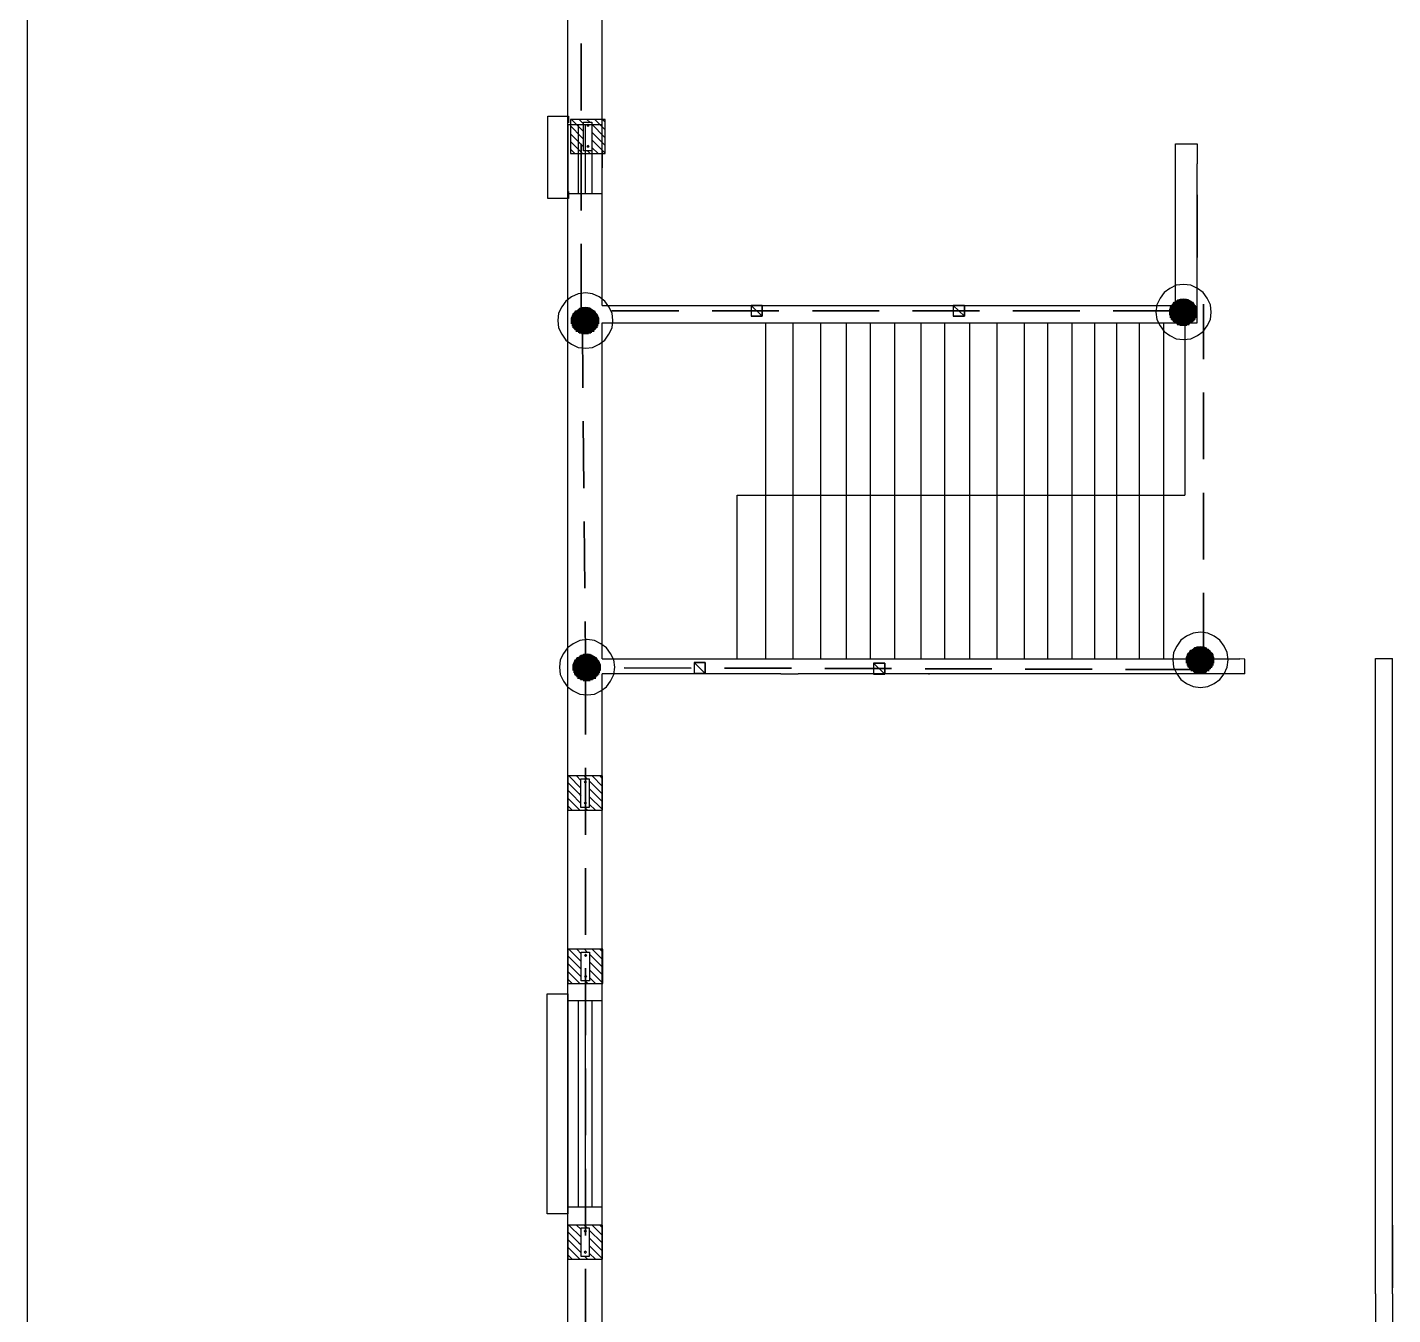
# Model space of a CAD drawing. Header units: inches. Extents: x 1052 to 8538, y 819 to 5894.
# Drawn here: x 4992 to 5247.4, y 2777.7 to 3018.6 of the extents above; entities that cross this region are included whole.
import ezdxf

# ---------------------------------------------------------------- set-up
doc = ezdxf.new("R2010")
doc.units = ezdxf.units.IN
doc.header["$LTSCALE"] = 50
doc.header["$MEASUREMENT"] = 0
doc.linetypes.add('HIDDEN', pattern=[0.375, 0.25, -0.125])
doc.layers.add('line', color=5, linetype='HIDDEN', lineweight=35)

msp = doc.modelspace()

# ---------------------------------------------------------------- linework, layer by layer
for p, q in [((4991.99, 3304.32), (4991.99, 2630.66)), ((5210.82, 2987.21), (5210.82, 2975.5)), ((5219.73, 2900.38), (5218.81, 2900.39)), ((5219.73, 2897.61), (5219.73, 2900.38)), ((5244.15, 2900.49), (5247.37, 2900.49)), ((5247.35, 2794.43), (5247.35, 2782.71))]:
    msp.add_line(p, q)
at = {"lineweight": -2}
for p, q in [((5093.1, 2744.85), (5093.1, 3207.65)), ((5093.1, 2796.59), (5093.1, 3202.75)), ((5206.77, 2966.53), (5206.77, 2996.81)), ((5206.77, 2996.81), (5210.84, 2996.77)), ((5210.84, 2996.77), (5210.82, 2993.06)), ((5099.58, 2992.31), (5099.58, 2995.54)), ((5210.82, 2963.28), (5210.82, 2993.06)), ((5099.53, 2985.89), (5099.53, 2987.49)), ((5099.53, 2987.49), (5099.53, 2987.49)), ((5099.53, 2966.53), (5206.77, 2966.53)), ((5099.53, 2963.28), (5210.82, 2963.28)), ((5130.14, 2900.39), (5130.14, 2963.28)), ((5135.26, 2900.39), (5135.26, 2963.28)), ((5140.39, 2900.39), (5140.39, 2963.28)), ((5145.21, 2900.39), (5145.21, 2963.28)), ((5149.73, 2900.39), (5149.73, 2963.28)), ((5154.25, 2900.39), (5154.25, 2963.28)), ((5159.17, 2900.39), (5159.17, 2963.28)), ((5163.59, 2900.39), (5163.59, 2963.28)), ((5168.27, 2900.39), (5168.27, 2963.28)), ((5173.39, 2900.39), (5173.39, 2963.28)), ((5178.51, 2900.39), (5178.51, 2963.28)), ((5182.87, 2900.39), (5182.87, 2963.28)), ((5187.43, 2900.39), (5187.43, 2963.28)), ((5191.68, 2900.39), (5191.68, 2963.28)), ((5195.81, 2900.39), (5195.81, 2963.28)), ((5200.01, 2900.39), (5200.01, 2963.28)), ((5204.6, 2900.39), (5204.6, 2963.28)), ((5208.5, 2963.28), (5208.5, 2931.02)), ((5124.77, 2900.39), (5124.77, 2931.02)), ((5124.77, 2931.02), (5208.5, 2931.02)), ((5099.53, 2900.39), (5218.81, 2900.39)), ((5244.15, 2781.57), (5244.15, 2900.49)), ((5247.37, 2781.57), (5247.37, 2900.49)), ((5132.95, 2897.61), (5099.53, 2897.61)), ((5132.95, 2897.61), (5136.16, 2897.61)), ((5219.73, 2897.61), (5136.16, 2897.61)), ((5244.15, 2781.57), (5244.15, 2897.27)), ((5099.53, 2866.98), (5099.53, 2870.19)), ((5244.15, 2781.57), (5244.15, 2751.28)), ((5247.36, 2781.58), (5247.36, 2751.28))]:
    msp.add_line(p, q, dxfattribs=at)
at = {"color": 1}
for p, q in [((5093.57, 3001.36), (5093.57, 2994.95)), ((5100.08, 3001.36), (5093.57, 3001.36)), ((5100.08, 2994.95), (5100.08, 3001.36)), ((5093.57, 2994.95), (5100.08, 2994.95)), ((5206.91, 2970.33), (5205.69, 2969.72)), ((5208.27, 2970.48), (5206.91, 2970.33)), ((5209.65, 2970.33), (5208.27, 2970.48)), ((5210.87, 2969.72), (5209.65, 2970.33)), ((5093.79, 2968.13), (5092.72, 2967.37)), ((5095, 2968.74), (5093.79, 2968.13)), ((5096.37, 2968.9), (5095, 2968.74)), ((5097.74, 2968.74), (5096.37, 2968.9)), ((5098.96, 2968.13), (5097.74, 2968.74)), ((5100.02, 2967.37), (5098.96, 2968.13)), ((5203.87, 2967.89), (5203.26, 2966.68)), ((5204.63, 2968.96), (5203.87, 2967.89)), ((5205.69, 2969.72), (5204.63, 2968.96)), ((5211.93, 2968.96), (5210.87, 2969.72)), ((5212.69, 2967.89), (5211.93, 2968.96)), ((5213.3, 2966.68), (5212.69, 2967.89)), ((5091.96, 2966.31), (5091.35, 2965.09)), ((5092.72, 2967.37), (5091.96, 2966.31)), ((5094.85, 2965.55), (5094.24, 2964.94)), ((5094.24, 2962.2), (5094.4, 2965.24)), ((5094.24, 2965.09), (5094.4, 2965.24)), ((5094.4, 2962.05), (5094.55, 2965.55)), ((5094.4, 2965.24), (5094.55, 2965.55)), ((5094.4, 2965.24), (5094.4, 2962.05)), ((5094.4, 2962.05), (5094.4, 2965.24)), ((5094.55, 2965.55), (5094.55, 2961.9)), ((5094.55, 2961.9), (5094.7, 2965.55)), ((5094.55, 2961.9), (5094.55, 2965.55)), ((5094.55, 2965.55), (5094.7, 2965.55)), ((5094.7, 2961.59), (5095, 2965.7)), ((5094.7, 2965.55), (5095, 2965.7)), ((5094.7, 2965.55), (5094.7, 2961.59)), ((5094.7, 2961.59), (5094.7, 2965.55)), ((5095.61, 2966.01), (5094.85, 2965.55)), ((5095, 2961.59), (5095.16, 2965.85)), ((5095, 2965.7), (5095.16, 2965.85)), ((5095, 2965.7), (5095, 2961.59)), ((5095, 2961.59), (5095, 2965.7)), ((5095.16, 2961.44), (5095.31, 2966.01)), ((5095.16, 2965.85), (5095.31, 2966.01)), ((5095.16, 2965.85), (5095.16, 2961.44)), ((5095.16, 2961.44), (5095.16, 2965.85)), ((5095.31, 2966.01), (5095.31, 2961.29)), ((5095.31, 2961.29), (5095.61, 2966.01)), ((5095.31, 2961.29), (5095.31, 2966.01)), ((5095.31, 2966.01), (5095.61, 2966.01)), ((5095.61, 2961.29), (5095.77, 2966.16)), ((5095.61, 2966.01), (5095.77, 2966.16)), ((5096.37, 2966.16), (5095.61, 2966.01)), ((5095.61, 2966.01), (5095.61, 2961.29)), ((5095.61, 2961.29), (5095.61, 2966.01)), ((5095.77, 2966.16), (5095.77, 2961.14)), ((5095.77, 2961.14), (5096.07, 2966.16)), ((5095.77, 2961.14), (5095.77, 2966.16)), ((5095.77, 2966.16), (5096.07, 2966.16)), ((5096.07, 2966.16), (5096.07, 2961.14)), ((5096.07, 2961.14), (5096.37, 2966.16)), ((5096.07, 2961.14), (5096.07, 2966.16)), ((5096.07, 2966.16), (5096.37, 2966.16)), ((5096.37, 2966.16), (5096.37, 2961.14)), ((5096.37, 2961.14), (5096.52, 2966.16)), ((5096.37, 2961.14), (5096.37, 2966.16)), ((5096.37, 2966.16), (5096.52, 2966.16)), ((5097.13, 2966.01), (5096.37, 2966.16)), ((5096.52, 2966.16), (5096.52, 2961.14)), ((5096.52, 2961.14), (5096.83, 2966.16)), ((5096.52, 2961.14), (5096.52, 2966.16)), ((5096.52, 2966.16), (5096.83, 2966.16)), ((5096.83, 2966.16), (5096.83, 2961.14)), ((5096.83, 2961.14), (5096.83, 2966.16)), ((5096.83, 2966.16), (5096.98, 2966.01)), ((5096.83, 2961.14), (5096.98, 2966.01)), ((5096.98, 2966.01), (5096.98, 2961.29)), ((5096.98, 2961.29), (5097.29, 2966.01)), ((5096.98, 2961.29), (5096.98, 2966.01)), ((5096.98, 2966.01), (5097.29, 2966.01)), ((5097.9, 2965.55), (5097.13, 2966.01)), ((5097.29, 2966.01), (5097.29, 2961.29)), ((5097.29, 2961.29), (5097.29, 2966.01)), ((5097.29, 2966.01), (5097.44, 2965.85)), ((5097.29, 2961.29), (5097.44, 2965.85)), ((5097.44, 2965.85), (5097.44, 2961.44)), ((5097.44, 2961.44), (5097.44, 2965.85)), ((5097.44, 2965.85), (5097.74, 2965.7)), ((5097.44, 2961.44), (5097.74, 2965.7)), ((5097.74, 2965.7), (5097.74, 2961.59)), ((5097.74, 2961.59), (5097.74, 2965.7)), ((5097.74, 2965.7), (5097.9, 2965.55)), ((5097.74, 2961.59), (5097.9, 2965.55)), ((5097.9, 2965.55), (5097.9, 2961.59)), ((5097.9, 2961.59), (5098.04, 2965.55)), ((5097.9, 2961.59), (5097.9, 2965.55)), ((5097.9, 2965.55), (5098.04, 2965.55)), ((5098.5, 2964.94), (5097.9, 2965.55)), ((5098.04, 2965.55), (5098.04, 2961.9)), ((5098.04, 2961.9), (5098.04, 2965.55)), ((5098.04, 2965.55), (5098.2, 2965.24)), ((5098.04, 2961.9), (5098.2, 2965.24)), ((5098.2, 2965.24), (5098.2, 2962.05)), ((5098.2, 2962.05), (5098.2, 2965.24)), ((5098.2, 2965.24), (5098.35, 2965.09)), ((5100.78, 2966.31), (5100.02, 2967.37)), ((5101.39, 2965.09), (5100.78, 2966.31)), ((5127.38, 2966.56), (5129.47, 2964.52)), ((5127.38, 2966.56), (5129.47, 2966.56)), ((5129.47, 2966.56), (5127.38, 2966.56)), ((5127.38, 2966.56), (5127.38, 2964.52)), ((5129.47, 2966.56), (5129.47, 2964.52)), ((5129.47, 2964.52), (5129.47, 2966.56)), ((5165.18, 2966.56), (5167.28, 2964.52)), ((5165.18, 2966.56), (5167.28, 2966.56)), ((5167.28, 2966.56), (5165.18, 2966.56)), ((5165.18, 2966.56), (5165.18, 2964.52)), ((5167.28, 2966.56), (5167.28, 2964.52)), ((5167.28, 2964.52), (5167.28, 2966.56)), ((5203.26, 2966.68), (5203.11, 2965.31)), ((5203.11, 2965.31), (5203.26, 2963.94)), ((5205.69, 2964.7), (5205.84, 2966.07)), ((5205.69, 2965.76), (5205.84, 2966.07)), ((5205.69, 2964.85), (5205.69, 2965.76)), ((5205.69, 2965.76), (5205.69, 2964.7)), ((5205.69, 2964.85), (5205.69, 2965.76)), ((5205.69, 2964.7), (5205.69, 2965.76)), ((5205.69, 2965.31), (5205.69, 2965.46)), ((5205.69, 2965.46), (5205.69, 2964.85)), ((5205.84, 2964.24), (5206, 2966.52)), ((5205.84, 2966.22), (5206, 2966.52)), ((5206.15, 2966.52), (5205.84, 2965.76)), ((5205.84, 2964.39), (5205.84, 2966.22)), ((5205.84, 2966.22), (5205.84, 2964.24)), ((5205.84, 2964.39), (5205.84, 2966.22)), ((5205.84, 2964.24), (5205.84, 2966.22)), ((5205.84, 2966.07), (5205.84, 2964.39)), ((5205.84, 2965.76), (5205.84, 2964.85)), ((5206, 2963.94), (5206.15, 2966.68)), ((5206, 2966.52), (5206.15, 2966.68)), ((5206, 2966.52), (5206, 2963.94)), ((5206, 2963.94), (5206, 2966.52)), ((5206.75, 2967.13), (5206.15, 2966.52)), ((5206.15, 2963.79), (5206.3, 2966.83)), ((5206.15, 2966.68), (5206.3, 2966.83)), ((5206.15, 2966.68), (5206.15, 2963.79)), ((5206.15, 2963.79), (5206.15, 2966.68)), ((5206.3, 2963.63), (5206.45, 2967.13)), ((5206.3, 2966.83), (5206.45, 2967.13)), ((5206.3, 2966.83), (5206.3, 2963.63)), ((5206.3, 2963.63), (5206.3, 2966.83)), ((5206.45, 2967.13), (5206.45, 2963.48)), ((5206.45, 2963.48), (5206.6, 2967.13)), ((5206.45, 2963.48), (5206.45, 2967.13)), ((5206.45, 2967.13), (5206.6, 2967.13)), ((5206.6, 2963.18), (5206.91, 2967.29)), ((5206.6, 2967.13), (5206.91, 2967.29)), ((5206.6, 2967.13), (5206.6, 2963.18)), ((5206.6, 2963.18), (5206.6, 2967.13)), ((5207.52, 2967.59), (5206.75, 2967.13)), ((5206.91, 2963.18), (5207.06, 2967.44)), ((5206.91, 2967.29), (5207.06, 2967.44)), ((5206.91, 2967.29), (5206.91, 2963.18)), ((5206.91, 2963.18), (5206.91, 2967.29)), ((5207.06, 2963.02), (5207.21, 2967.59)), ((5207.06, 2967.44), (5207.21, 2967.59)), ((5207.06, 2967.44), (5207.06, 2963.02)), ((5207.06, 2963.02), (5207.06, 2967.44)), ((5207.21, 2967.59), (5207.21, 2962.87)), ((5207.21, 2962.87), (5207.52, 2967.59)), ((5207.21, 2962.87), (5207.21, 2967.59)), ((5207.21, 2967.59), (5207.52, 2967.59)), ((5207.52, 2962.87), (5207.67, 2967.74)), ((5207.52, 2967.59), (5207.67, 2967.74)), ((5208.27, 2967.74), (5207.52, 2967.59)), ((5207.52, 2967.59), (5207.52, 2962.87)), ((5207.52, 2962.87), (5207.52, 2967.59)), ((5207.67, 2967.74), (5207.67, 2962.72)), ((5207.67, 2962.72), (5207.97, 2967.74)), ((5207.67, 2962.72), (5207.67, 2967.74)), ((5207.67, 2967.74), (5207.97, 2967.74)), ((5207.97, 2967.74), (5207.97, 2962.72)), ((5207.97, 2962.72), (5208.27, 2967.74)), ((5207.97, 2962.72), (5207.97, 2967.74)), ((5207.97, 2967.74), (5208.27, 2967.74)), ((5208.27, 2967.74), (5208.27, 2962.72)), ((5208.27, 2962.72), (5208.43, 2967.74)), ((5208.27, 2962.72), (5208.27, 2967.74)), ((5208.27, 2967.74), (5208.43, 2967.74)), ((5209.04, 2967.59), (5208.27, 2967.74)), ((5208.43, 2967.74), (5208.43, 2962.72)), ((5208.43, 2962.72), (5208.74, 2967.74)), ((5208.43, 2962.72), (5208.43, 2967.74)), ((5208.43, 2967.74), (5208.74, 2967.74)), ((5208.74, 2967.74), (5208.74, 2962.72)), ((5208.74, 2962.72), (5208.74, 2967.74)), ((5208.74, 2967.74), (5208.89, 2967.59)), ((5208.74, 2962.72), (5208.89, 2967.59)), ((5208.89, 2967.59), (5208.89, 2962.87)), ((5208.89, 2962.87), (5209.19, 2967.59)), ((5208.89, 2962.87), (5208.89, 2967.59)), ((5208.89, 2967.59), (5209.19, 2967.59)), ((5209.8, 2967.13), (5209.04, 2967.59)), ((5209.19, 2967.59), (5209.19, 2962.87)), ((5209.19, 2962.87), (5209.19, 2967.59)), ((5209.19, 2967.59), (5209.34, 2967.44)), ((5209.19, 2962.87), (5209.34, 2967.44)), ((5209.34, 2967.44), (5209.34, 2963.02)), ((5209.34, 2963.02), (5209.34, 2967.44)), ((5209.34, 2967.44), (5209.65, 2967.29)), ((5209.34, 2963.02), (5209.65, 2967.29)), ((5209.65, 2967.29), (5209.65, 2963.18)), ((5209.65, 2963.18), (5209.65, 2967.29)), ((5209.65, 2967.29), (5209.8, 2967.13)), ((5209.65, 2963.18), (5209.8, 2967.13)), ((5209.8, 2967.13), (5209.8, 2963.18)), ((5209.8, 2963.18), (5209.95, 2967.13)), ((5209.8, 2963.18), (5209.8, 2967.13)), ((5209.8, 2967.13), (5209.95, 2967.13)), ((5210.41, 2966.52), (5209.8, 2967.13)), ((5209.95, 2967.13), (5209.95, 2963.48)), ((5209.95, 2963.48), (5209.95, 2967.13)), ((5209.95, 2967.13), (5210.1, 2966.83)), ((5209.95, 2963.48), (5210.1, 2966.83)), ((5210.1, 2966.83), (5210.1, 2963.63)), ((5210.1, 2963.63), (5210.1, 2966.83)), ((5210.1, 2966.83), (5210.26, 2966.68)), ((5210.1, 2963.63), (5210.26, 2966.68)), ((5210.26, 2966.68), (5210.26, 2963.79)), ((5210.26, 2963.79), (5210.26, 2966.68)), ((5210.26, 2966.68), (5210.41, 2966.52)), ((5210.26, 2963.79), (5210.41, 2966.52)), ((5210.41, 2966.52), (5210.41, 2963.94)), ((5210.41, 2963.94), (5210.41, 2966.52)), ((5210.41, 2966.52), (5210.56, 2966.22)), ((5210.71, 2965.76), (5210.41, 2966.52)), ((5210.41, 2963.94), (5210.56, 2966.22)), ((5210.56, 2966.22), (5210.56, 2964.24)), ((5210.56, 2964.24), (5210.56, 2966.22)), ((5210.56, 2966.22), (5210.56, 2966.07)), ((5210.56, 2964.24), (5210.56, 2966.07)), ((5210.56, 2966.07), (5210.56, 2964.39)), ((5210.56, 2964.39), (5210.56, 2966.07)), ((5210.56, 2966.07), (5210.71, 2965.76)), ((5210.56, 2964.39), (5210.71, 2965.76)), ((5210.71, 2965.76), (5210.71, 2964.7)), ((5210.71, 2964.7), (5210.71, 2965.76)), ((5210.71, 2965.76), (5210.71, 2965.46)), ((5210.71, 2964.85), (5210.71, 2965.76)), ((5210.71, 2964.85), (5210.71, 2965.46)), ((5210.71, 2965.46), (5210.71, 2965.31)), ((5210.71, 2964.7), (5210.71, 2965.46)), ((5210.71, 2965.46), (5210.71, 2964.85)), ((5213.45, 2965.31), (5213.3, 2966.68)), ((5213.3, 2963.94), (5213.45, 2965.31)), ((5091.35, 2965.09), (5091.2, 2963.72)), ((5091.2, 2963.72), (5091.35, 2962.36)), ((5093.79, 2963.11), (5093.94, 2964.48)), ((5093.79, 2964.18), (5093.94, 2964.48)), ((5093.79, 2963.27), (5093.79, 2964.18)), ((5093.79, 2964.18), (5093.79, 2963.11)), ((5093.79, 2963.27), (5093.79, 2964.18)), ((5093.79, 2963.11), (5093.79, 2964.18)), ((5093.79, 2963.72), (5093.79, 2963.88)), ((5093.79, 2963.88), (5093.79, 2963.27)), ((5093.94, 2962.66), (5094.09, 2964.94)), ((5093.94, 2964.64), (5094.09, 2964.94)), ((5094.24, 2964.94), (5093.94, 2964.18)), ((5093.94, 2962.81), (5093.94, 2964.64)), ((5093.94, 2964.64), (5093.94, 2962.66)), ((5093.94, 2962.81), (5093.94, 2964.64)), ((5093.94, 2962.66), (5093.94, 2964.64)), ((5093.94, 2964.48), (5093.94, 2962.81)), ((5093.94, 2964.18), (5093.94, 2963.27)), ((5093.94, 2963.27), (5094.24, 2962.5)), ((5094.09, 2962.36), (5094.24, 2965.09)), ((5094.09, 2964.94), (5094.24, 2965.09)), ((5094.09, 2964.94), (5094.09, 2962.36)), ((5094.09, 2962.36), (5094.09, 2964.94)), ((5094.24, 2965.09), (5094.24, 2962.2)), ((5094.24, 2962.2), (5094.24, 2965.09)), ((5098.2, 2962.05), (5098.35, 2965.09)), ((5098.35, 2965.09), (5098.35, 2962.2)), ((5098.35, 2962.2), (5098.35, 2965.09)), ((5098.35, 2965.09), (5098.5, 2964.94)), ((5098.35, 2962.2), (5098.5, 2964.94)), ((5098.5, 2964.94), (5098.5, 2962.36)), ((5098.5, 2962.36), (5098.5, 2964.94)), ((5098.5, 2964.94), (5098.65, 2964.64)), ((5098.81, 2964.18), (5098.5, 2964.94)), ((5098.5, 2962.36), (5098.65, 2964.64)), ((5098.5, 2962.5), (5098.81, 2963.27)), ((5098.65, 2964.64), (5098.65, 2962.66)), ((5098.65, 2962.66), (5098.65, 2964.64)), ((5098.65, 2964.64), (5098.65, 2964.48)), ((5098.65, 2962.66), (5098.65, 2964.48)), ((5098.65, 2964.48), (5098.65, 2962.81)), ((5098.65, 2962.81), (5098.65, 2964.48)), ((5098.65, 2964.48), (5098.81, 2964.18)), ((5098.65, 2962.81), (5098.81, 2964.18)), ((5098.81, 2964.18), (5098.81, 2963.11)), ((5098.81, 2963.11), (5098.81, 2964.18)), ((5098.81, 2964.18), (5098.81, 2963.88)), ((5098.81, 2963.27), (5098.81, 2964.18)), ((5098.81, 2963.27), (5098.81, 2963.88)), ((5098.81, 2963.88), (5098.81, 2963.72)), ((5098.81, 2963.11), (5098.81, 2963.88)), ((5098.81, 2963.88), (5098.81, 2963.27)), ((5101.54, 2963.72), (5101.39, 2965.09)), ((5101.39, 2962.36), (5101.54, 2963.72)), ((5129.47, 2964.52), (5127.38, 2964.52)), ((5127.38, 2964.52), (5129.47, 2964.52)), ((5167.28, 2964.52), (5165.18, 2964.52)), ((5165.18, 2964.52), (5167.28, 2964.52)), ((5203.26, 2963.94), (5203.87, 2962.72)), ((5203.87, 2962.72), (5204.63, 2961.66)), ((5205.84, 2964.85), (5206.15, 2964.09)), ((5206.15, 2964.09), (5206.75, 2963.48)), ((5206.75, 2963.48), (5207.52, 2963.02)), ((5207.52, 2963.02), (5208.27, 2962.87)), ((5208.27, 2962.87), (5209.04, 2963.02)), ((5209.04, 2963.02), (5209.8, 2963.48)), ((5209.8, 2963.48), (5210.41, 2964.09)), ((5210.41, 2964.09), (5210.71, 2964.85)), ((5211.93, 2961.66), (5212.69, 2962.72)), ((5212.69, 2962.72), (5213.3, 2963.94)), ((5091.35, 2962.36), (5091.96, 2961.14)), ((5091.96, 2961.14), (5092.72, 2960.07)), ((5094.24, 2962.5), (5094.85, 2961.9)), ((5094.85, 2961.9), (5095.61, 2961.44)), ((5095.61, 2961.44), (5096.37, 2961.29)), ((5096.37, 2961.29), (5097.13, 2961.44)), ((5097.13, 2961.44), (5097.9, 2961.9)), ((5097.9, 2961.9), (5098.5, 2962.5)), ((5100.02, 2960.07), (5100.78, 2961.14)), ((5100.78, 2961.14), (5101.39, 2962.36)), ((5204.63, 2961.66), (5205.69, 2960.89)), ((5205.69, 2960.89), (5206.91, 2960.28)), ((5206.91, 2960.28), (5208.27, 2960.14)), ((5208.27, 2960.14), (5209.65, 2960.28)), ((5209.65, 2960.28), (5210.87, 2960.89)), ((5210.87, 2960.89), (5211.93, 2961.66)), ((5092.72, 2960.07), (5093.79, 2959.31)), ((5093.79, 2959.31), (5095, 2958.7)), ((5095, 2958.7), (5096.37, 2958.55)), ((5096.37, 2958.55), (5097.74, 2958.7)), ((5097.74, 2958.7), (5098.96, 2959.31)), ((5098.96, 2959.31), (5100.02, 2960.07)), ((5096.69, 2904.01), (5095.32, 2903.85)), ((5098.06, 2903.85), (5096.69, 2904.01)), ((5208.85, 2904.64), (5207.78, 2903.88)), ((5210.06, 2905.25), (5208.85, 2904.64)), ((5211.43, 2905.4), (5210.06, 2905.25)), ((5212.8, 2905.25), (5211.43, 2905.4)), ((5214.02, 2904.64), (5212.8, 2905.25)), ((5215.08, 2903.88), (5214.02, 2904.64)), ((5092.28, 2901.42), (5091.67, 2900.2)), ((5093.04, 2902.48), (5092.28, 2901.42)), ((5094.1, 2903.24), (5093.04, 2902.48)), ((5095.32, 2903.85), (5094.1, 2903.24)), ((5099.28, 2903.24), (5098.06, 2903.85)), ((5100.34, 2902.48), (5099.28, 2903.24)), ((5101.1, 2901.42), (5100.34, 2902.48)), ((5101.71, 2900.2), (5101.1, 2901.42)), ((5206.41, 2901.6), (5206.26, 2900.23)), ((5207.02, 2902.81), (5206.41, 2901.6)), ((5207.78, 2903.88), (5207.02, 2902.81)), ((5209, 2899.16), (5209.16, 2901.45)), ((5209, 2901.14), (5209.16, 2901.45)), ((5209.3, 2901.45), (5209, 2900.68)), ((5209.16, 2898.86), (5209.3, 2901.6)), ((5209.16, 2901.45), (5209.3, 2901.6)), ((5209.16, 2901.45), (5209.16, 2898.86)), ((5209.16, 2898.86), (5209.16, 2901.45)), ((5209.91, 2902.06), (5209.3, 2901.45)), ((5209.3, 2898.71), (5209.46, 2901.75)), ((5209.3, 2901.6), (5209.46, 2901.75)), ((5209.3, 2901.6), (5209.3, 2898.71)), ((5209.3, 2898.71), (5209.3, 2901.6)), ((5209.46, 2898.55), (5209.61, 2902.06)), ((5209.46, 2901.75), (5209.61, 2902.06)), ((5209.46, 2901.75), (5209.46, 2898.55)), ((5209.46, 2898.55), (5209.46, 2901.75)), ((5209.61, 2902.06), (5209.61, 2898.41)), ((5209.61, 2898.41), (5209.76, 2902.06)), ((5209.61, 2898.41), (5209.61, 2902.06)), ((5209.61, 2902.06), (5209.76, 2902.06)), ((5209.76, 2898.1), (5210.06, 2902.21)), ((5209.76, 2902.06), (5210.06, 2902.21)), ((5209.76, 2902.06), (5209.76, 2898.1)), ((5209.76, 2898.1), (5209.76, 2902.06)), ((5210.68, 2902.51), (5209.91, 2902.06)), ((5210.06, 2898.1), (5210.22, 2902.36)), ((5210.06, 2902.21), (5210.22, 2902.36)), ((5210.06, 2902.21), (5210.06, 2898.1)), ((5210.06, 2898.1), (5210.06, 2902.21)), ((5210.22, 2897.94), (5210.37, 2902.51)), ((5210.22, 2902.36), (5210.37, 2902.51)), ((5210.22, 2902.36), (5210.22, 2897.94)), ((5210.22, 2897.94), (5210.22, 2902.36)), ((5210.37, 2902.51), (5210.37, 2897.8)), ((5210.37, 2897.8), (5210.68, 2902.51)), ((5210.37, 2897.8), (5210.37, 2902.51)), ((5210.37, 2902.51), (5210.68, 2902.51)), ((5210.68, 2897.8), (5210.83, 2902.66)), ((5210.68, 2902.51), (5210.83, 2902.66)), ((5211.43, 2902.66), (5210.68, 2902.51)), ((5210.68, 2902.51), (5210.68, 2897.8)), ((5210.68, 2897.8), (5210.68, 2902.51)), ((5210.83, 2902.66), (5210.83, 2897.64)), ((5210.83, 2897.64), (5211.13, 2902.66)), ((5210.83, 2897.64), (5210.83, 2902.66)), ((5210.83, 2902.66), (5211.13, 2902.66)), ((5211.13, 2902.66), (5211.13, 2897.64)), ((5211.13, 2897.64), (5211.43, 2902.66)), ((5211.13, 2897.64), (5211.13, 2902.66)), ((5211.13, 2902.66), (5211.43, 2902.66)), ((5211.43, 2902.66), (5211.43, 2897.64)), ((5211.43, 2897.64), (5211.58, 2902.66)), ((5211.43, 2897.64), (5211.43, 2902.66)), ((5211.43, 2902.66), (5211.58, 2902.66)), ((5212.2, 2902.51), (5211.43, 2902.66)), ((5211.58, 2902.66), (5211.58, 2897.64)), ((5211.58, 2897.64), (5211.89, 2902.66)), ((5211.58, 2897.64), (5211.58, 2902.66)), ((5211.58, 2902.66), (5211.89, 2902.66)), ((5211.89, 2902.66), (5211.89, 2897.64)), ((5211.89, 2897.64), (5211.89, 2902.66)), ((5211.89, 2902.66), (5212.04, 2902.51)), ((5211.89, 2897.64), (5212.04, 2902.51)), ((5212.04, 2902.51), (5212.04, 2897.8)), ((5212.04, 2897.8), (5212.35, 2902.51)), ((5212.04, 2897.8), (5212.04, 2902.51)), ((5212.04, 2902.51), (5212.35, 2902.51)), ((5212.96, 2902.06), (5212.2, 2902.51)), ((5212.35, 2902.51), (5212.35, 2897.8)), ((5212.35, 2897.8), (5212.35, 2902.51)), ((5212.35, 2902.51), (5212.5, 2902.36)), ((5212.35, 2897.8), (5212.5, 2902.36)), ((5212.5, 2902.36), (5212.5, 2897.94)), ((5212.5, 2897.94), (5212.5, 2902.36)), ((5212.5, 2902.36), (5212.8, 2902.21)), ((5212.5, 2897.94), (5212.8, 2902.21)), ((5212.8, 2902.21), (5212.8, 2898.1)), ((5212.8, 2898.1), (5212.8, 2902.21)), ((5212.8, 2902.21), (5212.96, 2902.06)), ((5212.8, 2898.1), (5212.96, 2902.06)), ((5212.96, 2902.06), (5212.96, 2898.1)), ((5212.96, 2898.1), (5213.1, 2902.06)), ((5212.96, 2898.1), (5212.96, 2902.06)), ((5212.96, 2902.06), (5213.1, 2902.06)), ((5213.56, 2901.45), (5212.96, 2902.06)), ((5213.1, 2902.06), (5213.1, 2898.41)), ((5213.1, 2898.41), (5213.1, 2902.06)), ((5213.1, 2902.06), (5213.26, 2901.75)), ((5213.1, 2898.41), (5213.26, 2901.75)), ((5213.26, 2901.75), (5213.26, 2898.55)), ((5213.26, 2898.55), (5213.26, 2901.75)), ((5213.26, 2901.75), (5213.41, 2901.6)), ((5213.26, 2898.55), (5213.41, 2901.6)), ((5213.41, 2901.6), (5213.41, 2898.71)), ((5213.41, 2898.71), (5213.41, 2901.6)), ((5213.41, 2901.6), (5213.56, 2901.45)), ((5213.41, 2898.71), (5213.56, 2901.45)), ((5213.56, 2901.45), (5213.56, 2898.86)), ((5213.56, 2898.86), (5213.56, 2901.45)), ((5213.56, 2901.45), (5213.72, 2901.14)), ((5213.87, 2900.68), (5213.56, 2901.45)), ((5215.84, 2902.81), (5215.08, 2903.88)), ((5216.45, 2901.6), (5215.84, 2902.81)), ((5216.61, 2900.23), (5216.45, 2901.6)), ((5091.67, 2900.2), (5091.52, 2898.83)), ((5091.52, 2898.83), (5091.67, 2897.47)), ((5094.1, 2898.22), (5094.26, 2899.59)), ((5094.1, 2899.29), (5094.26, 2899.59)), ((5094.1, 2898.38), (5094.1, 2899.29)), ((5094.1, 2899.29), (5094.1, 2898.22)), ((5094.1, 2898.38), (5094.1, 2899.29)), ((5094.1, 2898.22), (5094.1, 2899.29)), ((5094.1, 2898.83), (5094.1, 2898.98)), ((5094.1, 2898.98), (5094.1, 2898.38)), ((5094.26, 2897.77), (5094.41, 2900.05)), ((5094.26, 2899.75), (5094.41, 2900.05)), ((5094.56, 2900.05), (5094.26, 2899.29)), ((5094.26, 2897.92), (5094.26, 2899.75)), ((5094.26, 2899.75), (5094.26, 2897.77)), ((5094.26, 2897.92), (5094.26, 2899.75)), ((5094.26, 2897.77), (5094.26, 2899.75)), ((5094.26, 2899.59), (5094.26, 2897.92)), ((5094.26, 2899.29), (5094.26, 2898.38)), ((5094.41, 2897.47), (5094.56, 2900.2)), ((5094.41, 2900.05), (5094.56, 2900.2)), ((5094.41, 2900.05), (5094.41, 2897.47)), ((5094.41, 2897.47), (5094.41, 2900.05)), ((5095.17, 2900.66), (5094.56, 2900.05)), ((5094.56, 2897.31), (5094.71, 2900.35)), ((5094.56, 2900.2), (5094.71, 2900.35)), ((5094.56, 2900.2), (5094.56, 2897.31)), ((5094.56, 2897.31), (5094.56, 2900.2)), ((5094.71, 2897.16), (5094.86, 2900.66)), ((5094.71, 2900.35), (5094.86, 2900.66)), ((5094.71, 2900.35), (5094.71, 2897.16)), ((5094.71, 2897.16), (5094.71, 2900.35)), ((5094.86, 2900.66), (5094.86, 2897.01)), ((5094.86, 2897.01), (5095.01, 2900.66)), ((5094.86, 2897.01), (5094.86, 2900.66)), ((5094.86, 2900.66), (5095.01, 2900.66)), ((5095.01, 2896.7), (5095.32, 2900.81)), ((5095.01, 2900.66), (5095.32, 2900.81)), ((5095.01, 2900.66), (5095.01, 2896.7)), ((5095.01, 2896.7), (5095.01, 2900.66)), ((5095.93, 2901.11), (5095.17, 2900.66)), ((5095.32, 2896.7), (5095.47, 2900.96)), ((5095.32, 2900.81), (5095.47, 2900.96)), ((5095.32, 2900.81), (5095.32, 2896.7)), ((5095.32, 2896.7), (5095.32, 2900.81)), ((5095.47, 2896.55), (5095.62, 2901.11)), ((5095.47, 2900.96), (5095.62, 2901.11)), ((5095.47, 2900.96), (5095.47, 2896.55)), ((5095.47, 2896.55), (5095.47, 2900.96)), ((5095.62, 2901.11), (5095.62, 2896.4)), ((5095.62, 2896.4), (5095.93, 2901.11)), ((5095.62, 2896.4), (5095.62, 2901.11)), ((5095.62, 2901.11), (5095.93, 2901.11)), ((5095.93, 2896.4), (5096.08, 2901.27)), ((5095.93, 2901.11), (5096.08, 2901.27)), ((5096.69, 2901.27), (5095.93, 2901.11)), ((5095.93, 2901.11), (5095.93, 2896.4)), ((5095.93, 2896.4), (5095.93, 2901.11)), ((5096.08, 2901.27), (5096.08, 2896.25)), ((5096.08, 2896.25), (5096.38, 2901.27)), ((5096.08, 2896.25), (5096.08, 2901.27)), ((5096.08, 2901.27), (5096.38, 2901.27)), ((5096.38, 2901.27), (5096.38, 2896.25)), ((5096.38, 2896.25), (5096.69, 2901.27)), ((5096.38, 2896.25), (5096.38, 2901.27)), ((5096.38, 2901.27), (5096.69, 2901.27)), ((5096.69, 2901.27), (5096.69, 2896.25)), ((5096.69, 2896.25), (5096.84, 2901.27)), ((5096.69, 2896.25), (5096.69, 2901.27)), ((5096.69, 2901.27), (5096.84, 2901.27)), ((5097.45, 2901.11), (5096.69, 2901.27)), ((5096.84, 2901.27), (5096.84, 2896.25)), ((5096.84, 2896.25), (5097.15, 2901.27)), ((5096.84, 2896.25), (5096.84, 2901.27)), ((5096.84, 2901.27), (5097.15, 2901.27)), ((5097.15, 2901.27), (5097.15, 2896.25)), ((5097.15, 2896.25), (5097.15, 2901.27)), ((5097.15, 2901.27), (5097.3, 2901.11)), ((5097.15, 2896.25), (5097.3, 2901.11)), ((5097.3, 2901.11), (5097.3, 2896.4)), ((5097.3, 2896.4), (5097.6, 2901.11)), ((5097.3, 2896.4), (5097.3, 2901.11)), ((5097.3, 2901.11), (5097.6, 2901.11)), ((5098.21, 2900.66), (5097.45, 2901.11)), ((5097.6, 2901.11), (5097.6, 2896.4)), ((5097.6, 2896.4), (5097.6, 2901.11)), ((5097.6, 2901.11), (5097.75, 2900.96)), ((5097.6, 2896.4), (5097.75, 2900.96)), ((5097.75, 2900.96), (5097.75, 2896.55)), ((5097.75, 2896.55), (5097.75, 2900.96)), ((5097.75, 2900.96), (5098.06, 2900.81)), ((5097.75, 2896.55), (5098.06, 2900.81)), ((5098.06, 2900.81), (5098.06, 2896.7)), ((5098.06, 2896.7), (5098.06, 2900.81)), ((5098.06, 2900.81), (5098.21, 2900.66)), ((5098.06, 2896.7), (5098.21, 2900.66)), ((5098.21, 2900.66), (5098.21, 2896.7)), ((5098.21, 2896.7), (5098.36, 2900.66)), ((5098.21, 2896.7), (5098.21, 2900.66)), ((5098.21, 2900.66), (5098.36, 2900.66)), ((5098.82, 2900.05), (5098.21, 2900.66)), ((5098.36, 2900.66), (5098.36, 2897.01)), ((5098.36, 2897.01), (5098.36, 2900.66)), ((5098.36, 2900.66), (5098.52, 2900.35)), ((5098.36, 2897.01), (5098.52, 2900.35)), ((5098.52, 2900.35), (5098.52, 2897.16)), ((5098.52, 2897.16), (5098.52, 2900.35)), ((5098.52, 2900.35), (5098.67, 2900.2)), ((5098.52, 2897.16), (5098.67, 2900.2)), ((5098.67, 2900.2), (5098.67, 2897.31)), ((5098.67, 2897.31), (5098.67, 2900.2)), ((5098.67, 2900.2), (5098.82, 2900.05)), ((5098.67, 2897.31), (5098.82, 2900.05)), ((5098.82, 2900.05), (5098.82, 2897.47)), ((5098.82, 2897.47), (5098.82, 2900.05)), ((5098.82, 2900.05), (5098.97, 2899.75)), ((5099.12, 2899.29), (5098.82, 2900.05)), ((5098.82, 2897.47), (5098.97, 2899.75)), ((5098.97, 2899.75), (5098.97, 2897.77)), ((5098.97, 2897.77), (5098.97, 2899.75)), ((5098.97, 2899.75), (5098.97, 2899.59)), ((5098.97, 2897.77), (5098.97, 2899.59)), ((5098.97, 2899.59), (5098.97, 2897.92)), ((5098.97, 2897.92), (5098.97, 2899.59)), ((5098.97, 2899.59), (5099.12, 2899.29)), ((5098.97, 2897.92), (5099.12, 2899.29)), ((5099.12, 2899.29), (5099.12, 2898.22)), ((5099.12, 2898.22), (5099.12, 2899.29)), ((5099.12, 2899.29), (5099.12, 2898.98)), ((5099.12, 2898.38), (5099.12, 2899.29)), ((5099.12, 2898.38), (5099.12, 2898.98)), ((5099.12, 2898.98), (5099.12, 2898.83)), ((5099.12, 2898.22), (5099.12, 2898.98)), ((5099.12, 2898.98), (5099.12, 2898.38)), ((5101.86, 2898.83), (5101.71, 2900.2)), ((5101.71, 2897.47), (5101.86, 2898.83)), ((5116.7, 2899.71), (5118.79, 2897.67)), ((5116.7, 2899.71), (5118.79, 2899.71)), ((5118.79, 2899.71), (5116.7, 2899.71)), ((5116.7, 2899.71), (5116.7, 2897.67)), ((5118.79, 2899.71), (5118.79, 2897.67)), ((5118.79, 2897.67), (5118.79, 2899.71)), ((5150.3, 2899.61), (5152.39, 2897.57)), ((5150.3, 2899.61), (5152.39, 2899.61)), ((5152.39, 2899.61), (5150.3, 2899.61)), ((5150.3, 2899.61), (5150.3, 2897.57)), ((5152.39, 2899.61), (5152.39, 2897.57)), ((5152.39, 2897.57), (5152.39, 2899.61)), ((5206.26, 2900.23), (5206.41, 2898.86)), ((5206.41, 2898.86), (5207.02, 2897.64)), ((5208.85, 2899.62), (5209, 2900.99)), ((5208.85, 2900.68), (5209, 2900.99)), ((5208.85, 2899.77), (5208.85, 2900.68)), ((5208.85, 2900.68), (5208.85, 2899.62)), ((5208.85, 2899.77), (5208.85, 2900.68)), ((5208.85, 2899.62), (5208.85, 2900.68)), ((5208.85, 2900.23), (5208.85, 2900.38)), ((5208.85, 2900.38), (5208.85, 2899.77)), ((5209, 2899.32), (5209, 2901.14)), ((5209, 2901.14), (5209, 2899.16)), ((5209, 2899.32), (5209, 2901.14)), ((5209, 2899.16), (5209, 2901.14)), ((5209, 2900.99), (5209, 2899.32)), ((5209, 2900.68), (5209, 2899.77)), ((5209, 2899.77), (5209.3, 2899.01)), ((5209.3, 2899.01), (5209.91, 2898.41)), ((5212.96, 2898.41), (5213.56, 2899.01)), ((5213.56, 2898.86), (5213.72, 2901.14)), ((5213.56, 2899.01), (5213.87, 2899.77)), ((5213.72, 2901.14), (5213.72, 2899.16)), ((5213.72, 2899.16), (5213.72, 2901.14)), ((5213.72, 2901.14), (5213.72, 2900.99)), ((5213.72, 2899.16), (5213.72, 2900.99)), ((5213.72, 2900.99), (5213.72, 2899.32)), ((5213.72, 2899.32), (5213.72, 2900.99)), ((5213.72, 2900.99), (5213.87, 2900.68)), ((5213.72, 2899.32), (5213.87, 2900.68)), ((5213.87, 2900.68), (5213.87, 2899.62)), ((5213.87, 2899.62), (5213.87, 2900.68)), ((5213.87, 2900.68), (5213.87, 2900.38)), ((5213.87, 2899.77), (5213.87, 2900.68)), ((5213.87, 2899.77), (5213.87, 2900.38)), ((5213.87, 2900.38), (5213.87, 2900.23)), ((5213.87, 2899.62), (5213.87, 2900.38)), ((5213.87, 2900.38), (5213.87, 2899.77)), ((5215.84, 2897.64), (5216.45, 2898.86)), ((5216.45, 2898.86), (5216.61, 2900.23)), ((5091.67, 2897.47), (5092.28, 2896.25)), ((5094.26, 2898.38), (5094.56, 2897.61)), ((5094.56, 2897.61), (5095.17, 2897.01)), ((5095.17, 2897.01), (5095.93, 2896.55)), ((5095.93, 2896.55), (5096.69, 2896.4)), ((5096.69, 2896.4), (5097.45, 2896.55)), ((5097.45, 2896.55), (5098.21, 2897.01)), ((5098.21, 2897.01), (5098.82, 2897.61)), ((5098.82, 2897.61), (5099.12, 2898.38)), ((5101.1, 2896.25), (5101.71, 2897.47)), ((5118.79, 2897.67), (5116.7, 2897.67)), ((5116.7, 2897.67), (5118.79, 2897.67)), ((5152.39, 2897.57), (5150.3, 2897.57)), ((5150.3, 2897.57), (5152.39, 2897.57)), ((5207.02, 2897.64), (5207.78, 2896.58)), ((5207.78, 2896.58), (5208.85, 2895.82)), ((5209.91, 2898.41), (5210.68, 2897.94)), ((5210.68, 2897.94), (5211.43, 2897.8)), ((5211.43, 2897.8), (5212.2, 2897.94)), ((5212.2, 2897.94), (5212.96, 2898.41)), ((5214.02, 2895.82), (5215.08, 2896.58)), ((5215.08, 2896.58), (5215.84, 2897.64)), ((5092.28, 2896.25), (5093.04, 2895.18)), ((5093.04, 2895.18), (5094.1, 2894.42)), ((5094.1, 2894.42), (5095.32, 2893.81)), ((5095.32, 2893.81), (5096.69, 2893.66)), ((5096.69, 2893.66), (5098.06, 2893.81)), ((5098.06, 2893.81), (5099.28, 2894.42)), ((5099.28, 2894.42), (5100.34, 2895.18)), ((5100.34, 2895.18), (5101.1, 2896.25)), ((5208.85, 2895.82), (5210.06, 2895.21)), ((5210.06, 2895.21), (5211.43, 2895.06)), ((5211.43, 2895.06), (5212.8, 2895.21)), ((5212.8, 2895.21), (5214.02, 2895.82)), ((5093.07, 2878.51), (5093.07, 2872.1)), ((5099.58, 2878.51), (5093.07, 2878.51)), ((5099.58, 2872.1), (5099.58, 2878.51)), ((5093.07, 2872.1), (5099.58, 2872.1)), ((5093.1, 2846.07), (5093.1, 2839.66)), ((5099.62, 2846.07), (5093.1, 2846.07)), ((5099.62, 2839.66), (5099.62, 2846.07)), ((5093.1, 2839.66), (5099.62, 2839.66)), ((5093.08, 2794.47), (5093.08, 2788.06)), ((5099.59, 2794.47), (5093.08, 2794.47)), ((5099.59, 2788.06), (5099.59, 2794.47)), ((5093.08, 2788.06), (5099.59, 2788.06))]:
    msp.add_line(p, q, dxfattribs=at)
at = {"color": 9}
for p, q in [((5096.05, 2999.09), (5093.77, 3001.36)), ((5096.05, 3000.54), (5095.22, 3001.36)), ((5097.19, 3000.85), (5096.67, 3001.36)), ((5100.08, 2999.4), (5098.12, 3001.36)), ((5100.08, 3000.85), (5099.56, 3001.36)), ((5093.57, 3000.12), (5095.63, 2998.06)), ((5093.57, 2998.68), (5094.19, 2998.06)), ((5096.05, 2995.47), (5096.05, 3000.85)), ((5096.05, 3000.85), (5097.6, 3000.85)), ((5096.77, 3000.33), (5096.67, 3000.23)), ((5096.67, 3000.23), (5096.77, 3000.12)), ((5096.87, 3000.44), (5096.77, 3000.33)), ((5096.77, 3000.12), (5096.87, 3000.02)), ((5096.98, 3000.33), (5096.87, 3000.44)), ((5096.87, 3000.02), (5096.98, 3000.12)), ((5097.08, 3000.23), (5096.98, 3000.33)), ((5096.98, 3000.12), (5097.08, 3000.23)), ((5097.6, 3000.85), (5097.6, 2995.47)), ((5099.98, 2998.06), (5097.6, 3000.44)), ((5098.53, 2998.06), (5097.6, 2998.99)), ((5095.84, 2994.95), (5093.57, 2997.23)), ((5094.19, 2998.06), (5096.05, 2996.2)), ((5095.63, 2998.06), (5096.05, 2997.64)), ((5096.77, 2996.4), (5096.67, 2996.3)), ((5096.67, 2996.3), (5096.77, 2996.2)), ((5096.87, 2996.5), (5096.77, 2996.4)), ((5096.77, 2996.2), (5096.87, 2996.09)), ((5096.98, 2996.4), (5096.87, 2996.5)), ((5096.87, 2996.09), (5096.98, 2996.2)), ((5097.08, 2996.3), (5096.98, 2996.4)), ((5096.98, 2996.2), (5097.08, 2996.3)), ((5100.08, 2995.06), (5097.6, 2997.54)), ((5098.74, 2994.95), (5097.6, 2996.09)), ((5100.08, 2996.5), (5098.53, 2998.06)), ((5100.08, 2997.95), (5099.98, 2998.06)), ((5094.39, 2994.95), (5093.57, 2995.78)), ((5097.6, 2995.47), (5096.05, 2995.47)), ((5097.29, 2994.95), (5096.77, 2995.47)), ((5095.55, 2876.23), (5093.28, 2878.51)), ((5095.55, 2877.68), (5094.72, 2878.51)), ((5096.69, 2877.99), (5096.17, 2878.51)), ((5099.58, 2876.54), (5097.62, 2878.51)), ((5099.58, 2877.99), (5099.07, 2878.51)), ((5093.07, 2877.27), (5095.14, 2875.2)), ((5095.55, 2872.62), (5095.55, 2877.99)), ((5095.55, 2877.99), (5097.1, 2877.99)), ((5096.28, 2877.47), (5096.17, 2877.37)), ((5096.17, 2877.37), (5096.28, 2877.27)), ((5096.38, 2877.58), (5096.28, 2877.47)), ((5096.28, 2877.27), (5096.38, 2877.17)), ((5096.48, 2877.47), (5096.38, 2877.58)), ((5096.38, 2877.17), (5096.48, 2877.27)), ((5096.59, 2877.37), (5096.48, 2877.47)), ((5096.48, 2877.27), (5096.59, 2877.37)), ((5097.1, 2877.99), (5097.1, 2872.62)), ((5099.48, 2875.2), (5097.1, 2877.58)), ((5098.03, 2875.2), (5097.1, 2876.13)), ((5093.07, 2875.82), (5093.69, 2875.2)), ((5095.34, 2872.1), (5093.07, 2874.37)), ((5093.69, 2875.2), (5095.55, 2873.34)), ((5095.14, 2875.2), (5095.55, 2874.79)), ((5096.28, 2873.55), (5096.17, 2873.44)), ((5096.17, 2873.44), (5096.28, 2873.34)), ((5096.38, 2873.65), (5096.28, 2873.55)), ((5096.28, 2873.34), (5096.38, 2873.23)), ((5096.48, 2873.55), (5096.38, 2873.65)), ((5096.38, 2873.23), (5096.48, 2873.34)), ((5096.59, 2873.44), (5096.48, 2873.55)), ((5096.48, 2873.34), (5096.59, 2873.44)), ((5099.58, 2872.2), (5097.1, 2874.68)), ((5099.58, 2873.65), (5098.03, 2875.2)), ((5099.58, 2875.1), (5099.48, 2875.2)), ((5093.9, 2872.1), (5093.07, 2872.92)), ((5097.1, 2872.62), (5095.55, 2872.62)), ((5096.79, 2872.1), (5096.28, 2872.62)), ((5098.24, 2872.1), (5097.1, 2873.23)), ((5095.58, 2843.79), (5093.31, 2846.07)), ((5095.58, 2845.24), (5094.76, 2846.07)), ((5095.58, 2840.17), (5095.58, 2845.55)), ((5095.58, 2845.55), (5097.13, 2845.55)), ((5096.72, 2845.55), (5096.2, 2846.07)), ((5097.13, 2845.55), (5097.13, 2840.17)), ((5099.62, 2844.1), (5097.65, 2846.07)), ((5099.62, 2845.55), (5099.1, 2846.07)), ((5093.1, 2844.82), (5095.17, 2842.76)), ((5093.1, 2843.38), (5093.72, 2842.76)), ((5093.72, 2842.76), (5095.58, 2840.9)), ((5095.17, 2842.76), (5095.58, 2842.34)), ((5096.31, 2845.03), (5096.2, 2844.93)), ((5096.2, 2844.93), (5096.31, 2844.82)), ((5096.41, 2845.14), (5096.31, 2845.03)), ((5096.31, 2844.82), (5096.41, 2844.72)), ((5096.51, 2845.03), (5096.41, 2845.14)), ((5096.41, 2844.72), (5096.51, 2844.82)), ((5096.62, 2844.93), (5096.51, 2845.03)), ((5096.51, 2844.82), (5096.62, 2844.93)), ((5099.51, 2842.76), (5097.13, 2845.14)), ((5098.06, 2842.76), (5097.13, 2843.69)), ((5099.62, 2841.21), (5098.06, 2842.76)), ((5099.62, 2842.65), (5099.51, 2842.76)), ((5095.37, 2839.66), (5093.1, 2841.93)), ((5093.93, 2839.66), (5093.1, 2840.48)), ((5097.13, 2840.17), (5095.58, 2840.17)), ((5096.31, 2841.11), (5096.2, 2841)), ((5096.2, 2841), (5096.31, 2840.9)), ((5096.41, 2841.21), (5096.31, 2841.11)), ((5096.31, 2840.9), (5096.41, 2840.79)), ((5096.82, 2839.66), (5096.31, 2840.17)), ((5096.51, 2841.11), (5096.41, 2841.21)), ((5096.41, 2840.79), (5096.51, 2840.9)), ((5096.62, 2841), (5096.51, 2841.11)), ((5096.51, 2840.9), (5096.62, 2841)), ((5099.62, 2839.76), (5097.13, 2842.24)), ((5098.27, 2839.66), (5097.13, 2840.79)), ((5095.56, 2792.19), (5093.29, 2794.47)), ((5095.56, 2793.64), (5094.73, 2794.47)), ((5096.7, 2793.95), (5096.18, 2794.47)), ((5099.59, 2792.5), (5097.63, 2794.47)), ((5099.59, 2793.95), (5099.08, 2794.47)), ((5093.08, 2793.22), (5095.15, 2791.16)), ((5093.08, 2791.78), (5093.7, 2791.16)), ((5095.56, 2788.57), (5095.56, 2793.95)), ((5095.56, 2793.95), (5097.11, 2793.95)), ((5096.28, 2793.43), (5096.18, 2793.33)), ((5096.18, 2793.33), (5096.28, 2793.22)), ((5096.38, 2793.54), (5096.28, 2793.43)), ((5096.28, 2793.22), (5096.38, 2793.12)), ((5096.49, 2793.43), (5096.38, 2793.54)), ((5096.38, 2793.12), (5096.49, 2793.22)), ((5096.59, 2793.33), (5096.49, 2793.43)), ((5096.49, 2793.22), (5096.59, 2793.33)), ((5097.11, 2793.95), (5097.11, 2788.57)), ((5099.49, 2791.16), (5097.11, 2793.54)), ((5098.04, 2791.16), (5097.11, 2792.09)), ((5095.35, 2788.06), (5093.08, 2790.33)), ((5093.7, 2791.16), (5095.56, 2789.3)), ((5095.15, 2791.16), (5095.56, 2790.74)), ((5096.28, 2789.51), (5096.18, 2789.4)), ((5096.18, 2789.4), (5096.28, 2789.3)), ((5096.38, 2789.61), (5096.28, 2789.51)), ((5096.28, 2789.3), (5096.38, 2789.19)), ((5096.49, 2789.51), (5096.38, 2789.61)), ((5096.38, 2789.19), (5096.49, 2789.3)), ((5096.59, 2789.4), (5096.49, 2789.51)), ((5096.49, 2789.3), (5096.59, 2789.4)), ((5099.59, 2788.16), (5097.11, 2790.64)), ((5098.25, 2788.06), (5097.11, 2789.19)), ((5099.59, 2789.61), (5098.04, 2791.16)), ((5099.59, 2791.05), (5099.49, 2791.16)), ((5093.91, 2788.06), (5093.08, 2788.88)), ((5097.11, 2788.57), (5095.56, 2788.57)), ((5096.8, 2788.06), (5096.28, 2788.57))]:
    msp.add_line(p, q, dxfattribs=at)
at = {"color": 4}
for p, q in [((5099.53, 3000.35), (5093.1, 3000.35)), ((5093.1, 3000.35), (5093.1, 2987.49)), ((5099.53, 2987.49), (5099.53, 3000.35)), ((5093.1, 2987.49), (5099.53, 2987.49)), ((5099.53, 2836.44), (5093.1, 2836.44)), ((5093.1, 2836.44), (5093.1, 2797.88)), ((5099.53, 2797.88), (5099.53, 2836.44)), ((5093.1, 2797.88), (5099.53, 2797.88))]:
    msp.add_line(p, q, dxfattribs=at)
at = {"color": 5}
for p, q in [((5095.03, 3000.35), (5095.03, 2987.49)), ((5096.31, 3000.35), (5096.31, 2987.49)), ((5097.6, 3000.35), (5097.6, 2987.49)), ((5095.03, 2836.44), (5095.03, 2797.88)), ((5096.31, 2836.44), (5096.31, 2797.88)), ((5097.6, 2836.44), (5097.6, 2797.88))]:
    msp.add_line(p, q, dxfattribs=at)
at = {"color": 40}
for p, q in [((5210.86, 2975.5), (5210.82, 2975.54)), ((5160.65, 2897.53), (5160.69, 2897.57)), ((5247.39, 2782.71), (5247.35, 2782.75))]:
    msp.add_line(p, q, dxfattribs=at)
at = {"lineweight": -2}
for points in [[(5099.53, 2989.1), (5099.53, 3021.89)], [(5099.53, 2966.53), (5099.53, 2985.89)], [(5099.53, 2900.39), (5099.53, 2963.28)], [(5099.53, 2870.19), (5099.53, 2897.61)], [(5099.53, 2811.06), (5099.53, 2866.98)], [(5132.95, 2751.28), (5099.53, 2751.28), (5099.53, 2807.84)]]:
    msp.add_lwpolyline(points, dxfattribs=at)
at = {"color": 5}
for points in [[(5093.19, 2987.84), (5093.19, 2986.56), (5089.34, 2986.56), (5089.34, 3000.7), (5089.34, 3001.99), (5093.19, 3001.99), (5093.19, 3000.7)], [(5093.1, 2797.88), (5093.1, 2796.59), (5089.24, 2796.59), (5089.24, 2836.44), (5089.24, 2837.73), (5093.1, 2837.73), (5093.1, 2836.44)]]:
    msp.add_lwpolyline(points, dxfattribs=at)
at = {"layer": 'line'}
for p, q in [((5095.61, 2965.54), (5095.61, 3202.81)), ((5207.59, 2965.54), (5095.61, 2965.54)), ((5212.02, 2900.26), (5212.02, 2966.79)), ((5095.81, 2963.63), (5096.38, 2901.31)), ((5209.91, 2898.41), (5096.38, 2898.76)), ((5096.38, 2898.76), (5096.38, 2749.05))]:
    msp.add_line(p, q, dxfattribs=at)

doc.saveas('drawing.dxf')
